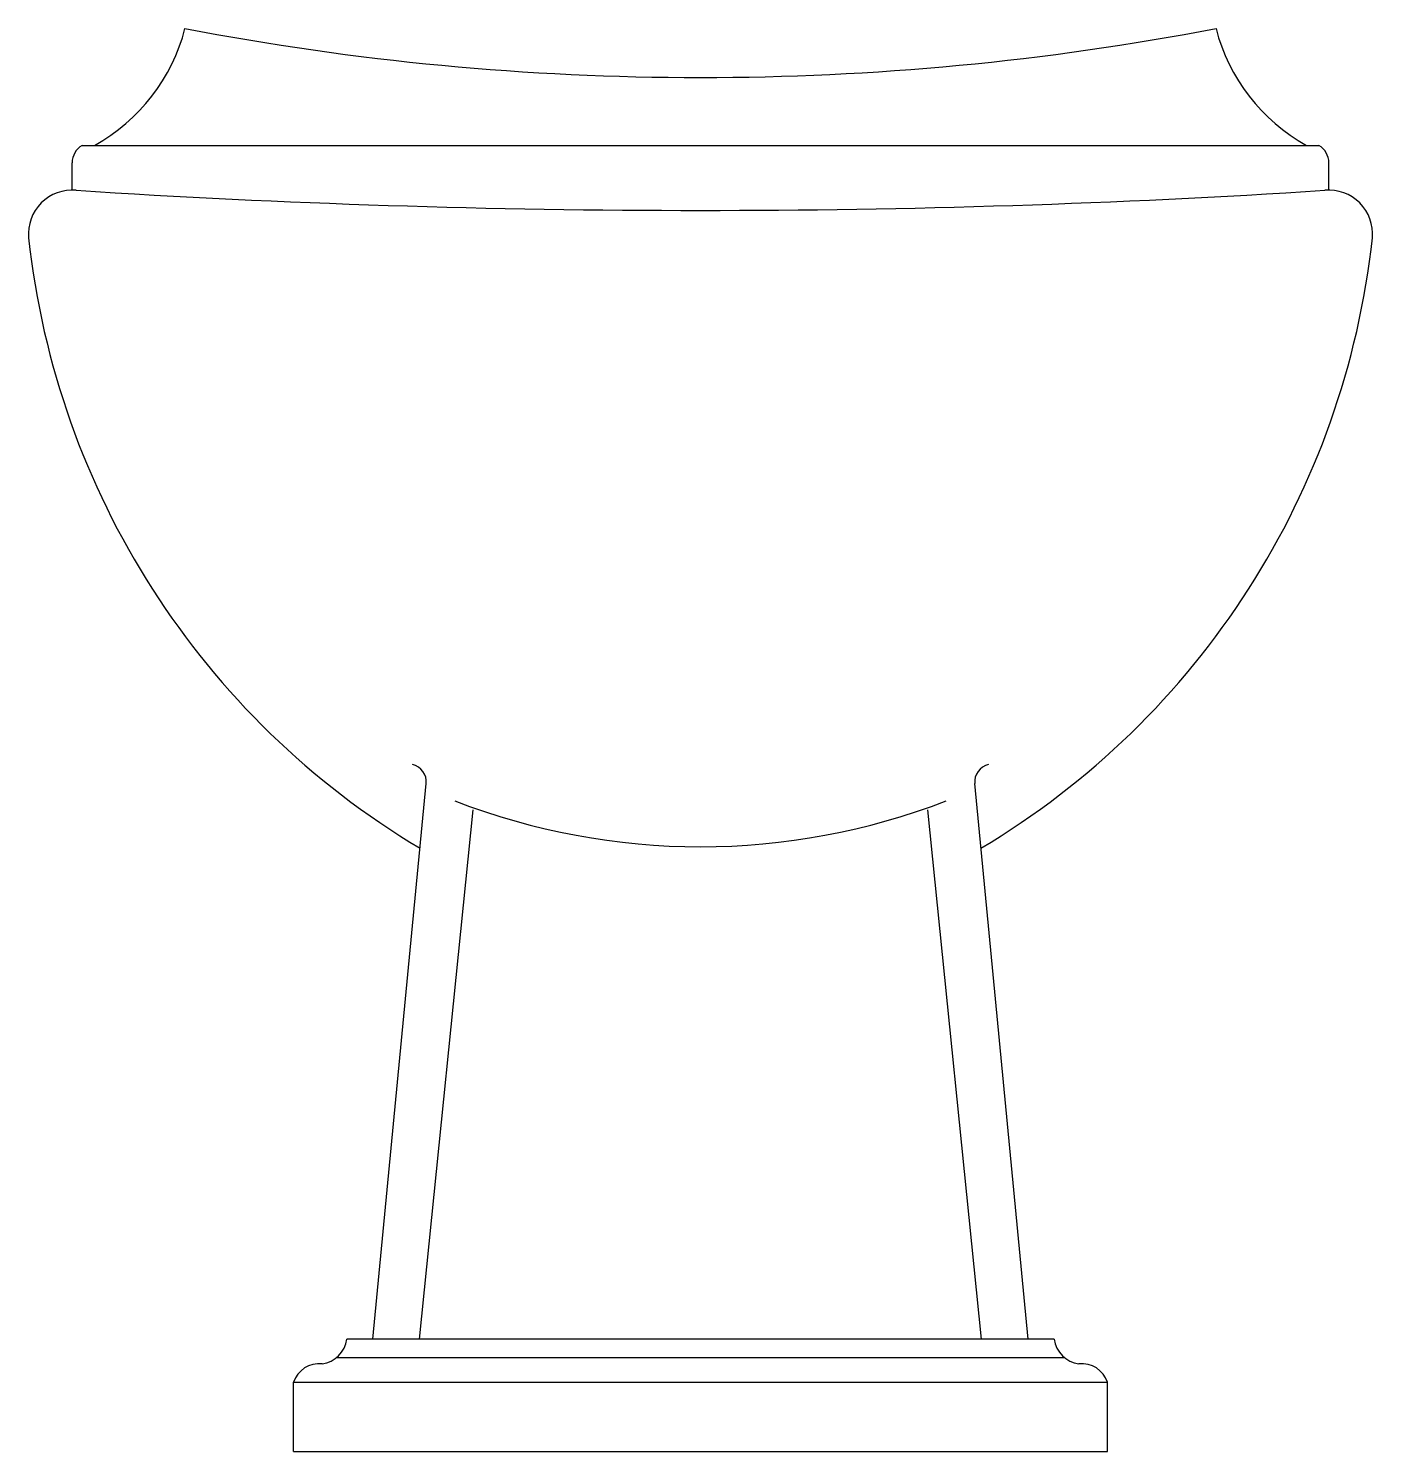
# Model space of a CAD drawing. Header units: millimetres. Extents: x 15.933 to 16.338, y -6.542 to -6.114.
import ezdxf

# ---------------------------------------------------------------- set-up
doc = ezdxf.new("R2010")
doc.units = ezdxf.units.MM
doc.header["$LTSCALE"] = 10

msp = doc.modelspace()

# ---------------------------------------------------------------- linework, layer by layer
for p, q in [((15.94892431360393, -6.149022336731795), (16.32154348778948, -6.149022336731795)), ((15.94589362142297, -6.162480699059296), (15.94589362142297, -6.154271649571315)), ((16.32457417997044, -6.162480699059296), (16.32457417997044, -6.154271649571315)), ((16.03645875698877, -6.508676455071857), (16.05260232877937, -6.341265731065413)), ((16.23400904440464, -6.508676455071857), (16.21786547261404, -6.341265731065413)), ((16.05053154976675, -6.508676455071857), (16.06676309299558, -6.349168328980625)), ((16.21993625162666, -6.508676455071857), (16.20370470839784, -6.349168328980625)), ((16.24180226612156, -6.508676455071857), (16.02866553527186, -6.508676455071857)), ((16.24500926761136, -6.514257770277133), (16.02545853378206, -6.514257770277133)), ((16.01257080840301, -6.521590610219537), (16.25789699299041, -6.521590610219535)), ((16.01257080840301, -6.542480699059297), (16.01257080840301, -6.521590610219537)), ((16.25789699299041, -6.542480699059297), (16.25789699299041, -6.521590610219537)), ((16.01257080840301, -6.542480699059297), (16.25789699299041, -6.542480699059297))]:
    msp.add_line(p, q)
for centre, radius, start, end in [((15.92522284507306, -6.099662252815028), 0.05647036207273922, 299.0627384440514, 345.5262806810877), ((16.1352339006967, -5.304926750495838), 0.823629643118025, 259.1291635348652, 280.8708364651349), ((16.34524495632036, -6.099662252815028), 0.05647036207273922, 194.4737193189123, 240.9372615559487), ((15.95195500578489, -6.154271649571315), 0.006061384361917277, 120.0000000000217, 180), ((16.31851279560852, -6.154271649571315), 0.006061384361917277, 7.016477563892661e-15, 59.99999999997829), ((15.94589362142297, -6.175640419785564), 0.01315972072626861, 84.87352886910041, 185.1264711308996), ((16.1352339006967, -3.239133476563276), 2.929449197247619, 266.3172418028313, 273.6827581971687), ((16.32457417997044, -6.175640419785564), 0.01315972072626861, 354.8735288691004, 95.12647113089957), ((16.32457417997044, -6.175640419785564), 0.01315972072626861, 354.8735288691004, 95.12647113089957), ((16.17614277381211, -6.150545533345582), 0.2447701149863039, 186.1613279418083, 239.1766214760194), ((16.0943250275813, -6.150545533345586), 0.244770114986301, 300.823378523981, 353.8386720581921), ((16.04726347666833, -6.340750900591765), 0.00536361746214122, 354.4919455648936, 77.57336212807803), ((16.22320432472509, -6.340750900591765), 0.00536361746214122, 102.426637871922, 185.5080544351063), ((16.13523390069671, -6.155182899182947), 0.2051113524417225, 248.8409750297204, 291.1590249702795), ((16.02003364755898, -6.507428629512701), 0.008721614191980172, 278.1409778361781, 351.7743061631597), ((16.25043415383443, -6.507428629512701), 0.008721614191980172, 188.2256938368403, 261.8590221638219), ((16.02040955773069, -6.52431716741348), 0.008299403903540888, 84.05811767893792, 160.820759268775), ((16.25005824366272, -6.52431716741348), 0.008299403903540888, 19.17924073122505, 95.94188232106211)]:
    msp.add_arc(centre, radius, start, end)

doc.saveas('drawing.dxf')
